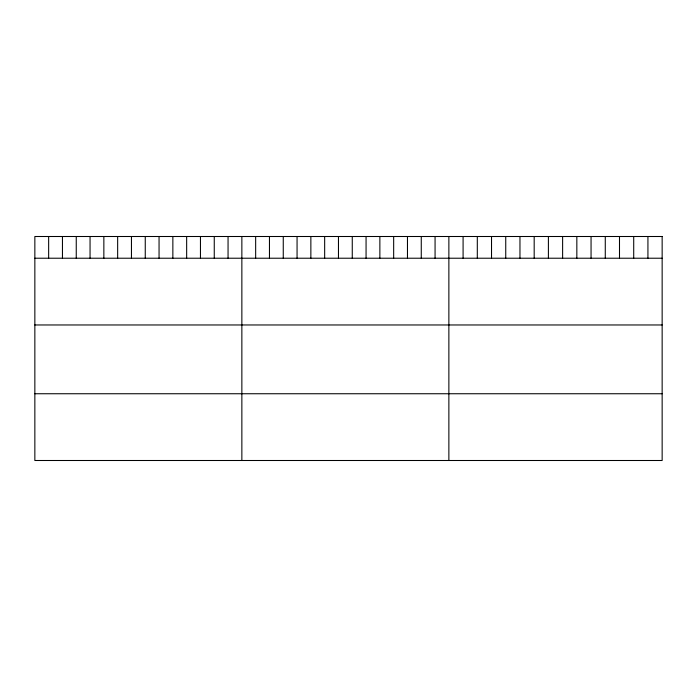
<?xml version="1.0" encoding="UTF-8"?>
<svg xmlns="http://www.w3.org/2000/svg" width="697" height="697" viewBox="0 0 697 697"><rect width="100%" height="100%" fill="white"/><g stroke="black" fill="none" stroke-linecap="round" stroke-linejoin="round"><path stroke-width="1.05" d="M34.85 258.221L662.15 258.221M34.85 324.968L662.15 324.968M34.85 393.744L662.15 393.744M647.931 236.501L647.931 258.221M633.712 236.501L633.712 258.221M619.494 236.501L619.494 258.221M605.275 236.501L605.275 258.221M591.056 236.501L591.056 258.221M576.837 236.501L576.837 258.221M562.618 236.501L562.618 258.221M548.4 236.501L548.4 258.221M534.181 236.501L534.181 258.221M519.962 236.501L519.962 258.221M505.743 236.501L505.743 258.221M491.524 236.501L491.524 258.221M477.306 236.501L477.306 258.221M463.087 236.501L463.087 258.221M448.868 236.501L448.868 460.499M435.067 236.501L435.067 258.221M421.267 236.501L421.267 258.221M407.466 236.501L407.466 258.221M393.666 236.501L393.666 258.221M379.865 236.501L379.865 258.221M366.064 236.501L366.064 258.221M352.264 236.501L352.264 258.221M338.463 236.501L338.463 258.221M324.663 236.501L324.663 258.221M310.862 236.501L310.862 258.221M297.061 236.501L297.061 258.221M283.261 236.501L283.261 258.221M269.46 236.501L269.46 258.221M255.66 236.501L255.66 258.221M241.859 236.501L241.859 460.499M228.058 236.501L228.058 258.221M214.258 236.501L214.258 258.221M200.457 236.501L200.457 258.221M186.657 236.501L186.657 258.221M172.856 236.501L172.856 258.221M159.055 236.501L159.055 258.221M145.255 236.501L145.255 258.221M131.454 236.501L131.454 258.221M117.654 236.501L117.654 258.221M103.853 236.501L103.853 258.221M90.052 236.501L90.052 258.221M76.252 236.501L76.252 258.221M62.451 236.501L62.451 258.221M48.651 236.501L48.651 258.221M662.15 236.501L34.85 236.501L34.85 460.499L662.15 460.499L662.15 236.501"/></g></svg>
